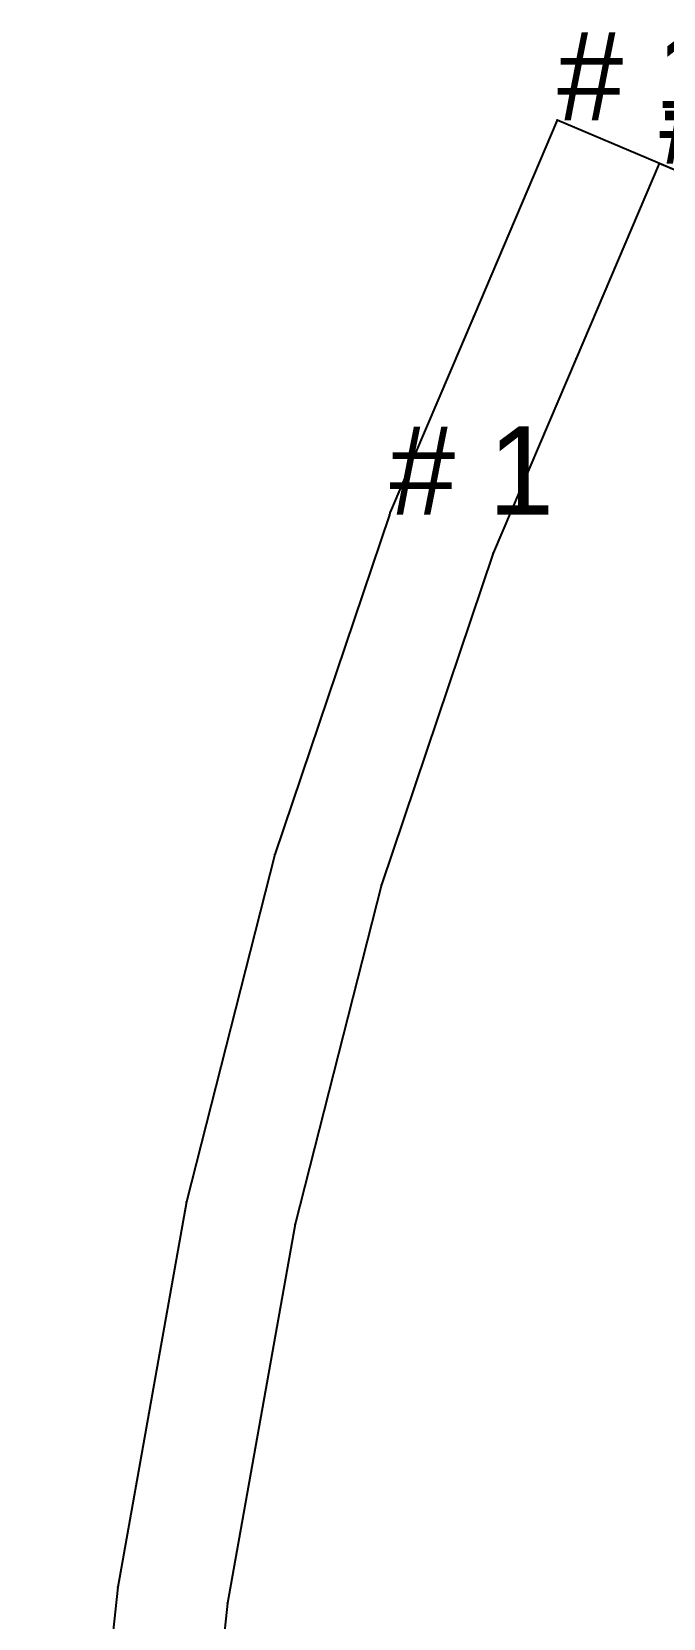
# Model space of a CAD drawing. Extents: x -10 to 8445, y -315 to 270.
# Drawn here: x 7027.5 to 7084.5, y 117.8 to 261 of the extents above; entities that cross this region are included whole.
import ezdxf

# ---------------------------------------------------------------- set-up
doc = ezdxf.new("R2010")
doc.units = 0

# ---------------------------------------------------------------- blocks, each defined once
blk = doc.blocks.new('SP740097-S_XS')
at = {"layer": '1'}
blk.add_lwpolyline([(-10602.6836, 730.262), (-10650.6953, 750.5964), (-10658.2217, 732.9016), (-10665.748, 715.2067), (-10665.832, 714.9781), (-10676.1504, 684.3062), (-10684.127, 652.9346), (-10690.3301, 618.1422), (-10694.0996, 582.9922), (-10694.1133, 582.8414), (-10696.0029, 560.3693), (-10697.2129, 537.8394), (-10697.9893, 508.7277), (-10698.082, 479.5941), (-10698.0811, 479.4803), (-10697.9873, 450.2994), (-10697.2109, 421.1163), (-10696.0225, 398.9669)], dxfattribs=at)
at = {"layer": '14'}
blk.add_lwpolyline([(-10602.6846, 730.262), (-10641.4873, 746.6931), (-10648.9707, 729.1051), (-10656.4531, 711.5172), (-10666.5459, 681.5605), (-10674.3301, 650.9272), (-10680.4248, 616.6951), (-10684.1367, 582.1285), (-10686.0166, 559.8419), (-10687.2178, 537.5134), (-10687.9941, 508.5148), (-10688.0889, 479.5113), (-10687.9912, 450.5024), (-10687.2178, 421.509), (-10686.0361, 399.5103)], dxfattribs=at)
at = {"layer": '2'}
for p in [(-10650.6953, 750.5964), (-10641.4873, 746.6931), (-10658.2217, 732.9016), (-10648.9707, 729.1051), (-10665.748, 715.2067), (-10656.4531, 711.5172), (-10684.127, 652.9346), (-10674.3301, 650.9272)]:
    blk.add_point(p, dxfattribs=at)
at = {"layer": '3'}
for p in [(-10665.832, 714.9781), (-10676.1504, 684.3062), (-10666.5459, 681.5605), (-10690.3301, 618.1422), (-10680.4248, 616.6951)]:
    blk.add_point(p, dxfattribs=at)
at = {"layer": '4'}
blk.add_point((-10665.832, 714.9781, 10), dxfattribs=at)
blk = doc.blocks.new('SP740097-S_S')
at = {"layer": '1'}
blk.add_lwpolyline([(-10602.6836, 730.262), (-10650.6963, 750.596), (-10658.2217, 732.902), (-10665.748, 715.207), (-10665.832, 714.978), (-10676.1504, 684.306), (-10684.1279, 652.935), (-10690.3301, 618.142), (-10694.0996, 582.992), (-10694.1143, 582.841), (-10696.0039, 560.369), (-10697.2139, 537.839), (-10697.9902, 508.728), (-10698.082, 479.594), (-10698.082, 479.48), (-10697.9863, 450.3), (-10697.2119, 421.116), (-10696.0225, 398.967)], dxfattribs=at)
at = {"layer": '14'}
blk.add_lwpolyline([(-10602.6855, 730.262), (-10641.4883, 746.693), (-10648.9717, 729.105), (-10656.4541, 711.517), (-10666.5459, 681.561), (-10674.3301, 650.927), (-10680.4238, 616.695), (-10684.1377, 582.129), (-10686.0176, 559.842), (-10687.2178, 537.514), (-10687.9941, 508.515), (-10688.0898, 479.511), (-10687.9902, 450.502), (-10687.2178, 421.509), (-10686.0361, 399.51)], dxfattribs=at)
at = {"layer": '2'}
for p in [(-10650.6963, 750.596), (-10641.4883, 746.693), (-10658.2217, 732.902), (-10648.9717, 729.105), (-10665.748, 715.207), (-10656.4541, 711.517), (-10684.1279, 652.935), (-10674.3301, 650.927)]:
    blk.add_point(p, dxfattribs=at)
at = {"layer": '3'}
for p in [(-10665.832, 714.978), (-10676.1504, 684.306), (-10666.5459, 681.561), (-10690.3301, 618.142), (-10680.4238, 616.695)]:
    blk.add_point(p, dxfattribs=at)
at = {"layer": '4'}
blk.add_point((-10665.832, 714.978, 10), dxfattribs=at)
at = {"layer": '1'}
for p in [(-10650.6963, 750.596), (-10665.832, 714.978)]:
    blk.add_text('# 1', height=8, dxfattribs=at).set_placement(p)
at = {"layer": '14'}
blk.add_text('# 1', height=8, dxfattribs=at).set_placement((-10641.4883, 746.693))
at = {"layer": '2'}
for p in [(-10650.6963, 750.596), (-10641.4883, 746.693)]:
    blk.add_text('# 1', height=8, dxfattribs=at).set_placement(p)
at = {"layer": '3'}
blk.add_text('# 1', height=8, dxfattribs=at).set_placement((-10665.832, 714.978))
at = {"layer": '4'}
blk.add_text('# 1', height=8, dxfattribs=at).set_placement((-10665.832, 714.978))
blk = doc.blocks.new('SP740097-S_M')
at = {"layer": '1'}
blk.add_lwpolyline([(-10602.6836, 730.262), (-10650.6953, 750.5964), (-10658.2217, 732.9016), (-10665.748, 715.2067), (-10665.832, 714.9781), (-10676.1504, 684.3062), (-10684.127, 652.9346), (-10690.3301, 618.1422), (-10694.0996, 582.9922), (-10694.1133, 582.8414), (-10696.0029, 560.3693), (-10697.2129, 537.8394), (-10697.9893, 508.7277), (-10698.082, 479.5941), (-10698.0811, 479.4803), (-10697.9873, 450.2994), (-10697.2109, 421.1163), (-10696.0225, 398.9669)], dxfattribs=at)
at = {"layer": '14'}
blk.add_lwpolyline([(-10602.6846, 730.262), (-10641.4873, 746.6931), (-10648.9707, 729.1051), (-10656.4531, 711.5172), (-10666.5459, 681.5605), (-10674.3301, 650.9272), (-10680.4248, 616.6951), (-10684.1367, 582.1285), (-10686.0166, 559.8419), (-10687.2178, 537.5134), (-10687.9941, 508.5148), (-10688.0889, 479.5113), (-10687.9912, 450.5024), (-10687.2178, 421.509), (-10686.0361, 399.5103)], dxfattribs=at)
at = {"layer": '2'}
for p in [(-10650.6953, 750.5964), (-10641.4873, 746.6931), (-10658.2217, 732.9016), (-10648.9707, 729.1051), (-10665.748, 715.2067), (-10656.4531, 711.5172), (-10684.127, 652.9346), (-10674.3301, 650.9272)]:
    blk.add_point(p, dxfattribs=at)
at = {"layer": '3'}
for p in [(-10665.832, 714.9781), (-10676.1504, 684.3062), (-10666.5459, 681.5605), (-10690.3301, 618.1422), (-10680.4248, 616.6951)]:
    blk.add_point(p, dxfattribs=at)
at = {"layer": '4'}
blk.add_point((-10665.832, 714.9781, 10), dxfattribs=at)
blk = doc.blocks.new('SP740097-S_L')
at = {"layer": '1'}
blk.add_lwpolyline([(-10602.6836, 730.262), (-10650.6953, 750.5964), (-10658.2217, 732.9016), (-10665.748, 715.2067), (-10665.832, 714.9781), (-10676.1504, 684.3062), (-10684.127, 652.9346), (-10690.3301, 618.1422), (-10694.0996, 582.9922), (-10694.1133, 582.8414), (-10696.0029, 560.3693), (-10697.2129, 537.8394), (-10697.9893, 508.7277), (-10698.082, 479.5941), (-10698.0811, 479.4803), (-10697.9873, 450.2994), (-10697.2109, 421.1163), (-10696.0225, 398.9669)], dxfattribs=at)
at = {"layer": '14'}
blk.add_lwpolyline([(-10602.6846, 730.262), (-10641.4873, 746.6931), (-10648.9707, 729.1051), (-10656.4531, 711.5172), (-10666.5459, 681.5603), (-10674.3301, 650.9272), (-10680.4248, 616.6951), (-10684.1367, 582.1285), (-10686.0176, 559.8419), (-10687.2178, 537.5134), (-10687.9941, 508.5148), (-10688.0889, 479.5113), (-10687.9912, 450.5024), (-10687.2178, 421.509), (-10686.0361, 399.5103)], dxfattribs=at)
at = {"layer": '2'}
for p in [(-10650.6953, 750.5964), (-10641.4873, 746.6931), (-10658.2217, 732.9016), (-10648.9707, 729.1051), (-10665.748, 715.2067), (-10656.4531, 711.5172), (-10684.127, 652.9346), (-10674.3301, 650.9272)]:
    blk.add_point(p, dxfattribs=at)
at = {"layer": '3'}
for p in [(-10665.832, 714.9781), (-10676.1504, 684.3062), (-10666.5459, 681.5603), (-10690.3301, 618.1422), (-10680.4248, 616.6951)]:
    blk.add_point(p, dxfattribs=at)
at = {"layer": '4'}
blk.add_point((-10665.832, 714.9781, 10), dxfattribs=at)
blk = doc.blocks.new('SP740097-S_XL')
at = {"layer": '1'}
blk.add_lwpolyline([(-10602.6836, 730.262), (-10650.6953, 750.5964), (-10658.2217, 732.9016), (-10665.748, 715.2067), (-10665.832, 714.9781), (-10676.1504, 684.3062), (-10684.127, 652.9346), (-10690.3301, 618.1422), (-10694.0996, 582.9922), (-10694.1133, 582.8414), (-10696.0029, 560.3693), (-10697.2129, 537.8394), (-10697.9893, 508.7277), (-10698.082, 479.5941), (-10698.0811, 479.4803), (-10697.9873, 450.2994), (-10697.2109, 421.1163), (-10696.0225, 398.9669)], dxfattribs=at)
at = {"layer": '14'}
blk.add_lwpolyline([(-10602.6846, 730.262), (-10641.4873, 746.6931), (-10648.9707, 729.1051), (-10656.4531, 711.5172), (-10666.5459, 681.5603), (-10674.3301, 650.9272), (-10680.4248, 616.6951), (-10684.1367, 582.1285), (-10686.0176, 559.8419), (-10687.2178, 537.5134), (-10687.9941, 508.5148), (-10688.0889, 479.5113), (-10687.9912, 450.5024), (-10687.2178, 421.509), (-10686.0361, 399.5103)], dxfattribs=at)
at = {"layer": '2'}
for p in [(-10650.6953, 750.5964), (-10641.4873, 746.6931), (-10658.2217, 732.9016), (-10648.9707, 729.1051), (-10665.748, 715.2067), (-10656.4531, 711.5172), (-10684.127, 652.9346), (-10674.3301, 650.9272)]:
    blk.add_point(p, dxfattribs=at)
at = {"layer": '3'}
for p in [(-10665.832, 714.9781), (-10676.1504, 684.3062), (-10666.5459, 681.5603), (-10690.3301, 618.1422), (-10680.4248, 616.6951)]:
    blk.add_point(p, dxfattribs=at)
at = {"layer": '4'}
blk.add_point((-10665.832, 714.9781, 10), dxfattribs=at)

msp = doc.modelspace()

# ---------------------------------------------------------------- block references
at = {"layer": '1'}
for name in ['SP740097-S_S', 'SP740097-S_XS', 'SP740097-S_M', 'SP740097-S_L', 'SP740097-S_XL']:
    msp.add_blockref(name, (17725.5938, -497.5757), dxfattribs=at)

doc.saveas('drawing.dxf')
